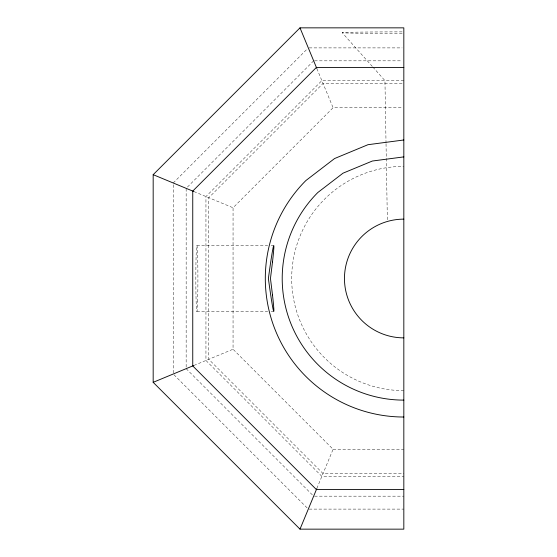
<?xml version="1.0" encoding="UTF-8"?>
<svg xmlns="http://www.w3.org/2000/svg" width="557" height="557" viewBox="0 0 557 557"><rect width="100%" height="100%" fill="white"/><g stroke="black" fill="none" stroke-linecap="round" stroke-linejoin="round"><path stroke-width="0.42" stroke-dasharray="2.79 2.09" d="M316.898 488.357L333.086 449.269L233.056 349.239L233.056 207.761L333.086 107.731L402.098 107.731M173.22 182.981L307.074 49.12M313.661 60.831L186.156 188.336L186.156 367.794M193.968 365.427L233.056 349.239M309.177 47.895L402.091 47.895M314.531 60.831L402.091 60.831M403.825 80.619L321.862 80.619L205.944 196.537L205.944 360.463L321.862 476.381L403.825 476.381M402.084 83.453L323.032 83.453L208.778 197.707L208.778 359.293L323.032 473.547L403.825 473.547M196.872 245.519L267.722 245.519M271.182 245.519L273.772 245.519M196.872 311.481L267.722 311.481M271.182 311.481L273.772 311.481M333.086 449.269L403.825 449.269M314.531 496.169L403.825 496.169M309.177 509.105L403.825 509.105M193.968 191.573L233.056 207.761M186.156 368.664L312.435 494.943M307.074 507.88L173.22 374.019L173.22 183.852M402.119 31.881A61.653 0.801 0 0 0 342.179 32.682L372.236 66.367M372.814 67.014L384.95 80.619L386.022 142.898M316.898 68.643L333.086 107.731M386.036 143.762L387.38 221.609M403.825 390.631A112.131 112.131 0 0 1 291.694 278.5A112.131 112.131 0 0 1 403.825 166.369M402.161 33.483A61.653 0.801 0 0 1 342.179 32.682M197.603 301.831A32.988 1.03 -90 0 0 197.143 246.64A32.988 1.03 -90 0 0 195.876 287.036A32.988 1.03 -90 0 0 197.603 301.831"/><path stroke-width="0.84" d="M272.491 262.013L270.458 278.5L272.491 294.987M300 529.15L153.175 382.325L153.175 174.675L300 27.85L403.825 27.85L403.825 529.15L300 529.15L316.78 488.642M153.175 382.325L193.683 365.545M403.825 139.981L367.975 144.702L334.569 158.543L305.877 180.552A138.519 138.519 0 0 0 403.825 417.019M403.825 156.886L372.348 161.029L343.015 173.178L317.831 192.506A121.614 121.614 0 0 0 403.825 400.114M403.825 67.425L316.397 67.425L192.75 191.072L192.75 365.928L316.397 489.575L403.825 489.575M153.175 174.675L193.683 191.455M300 27.85L316.78 68.358M272.491 262.006A32.807 1.017 -82.5 0 0 272.679 249.926A33.469 1.037 -82.5 0 0 268.397 278.5A33.469 1.037 82.5 0 0 272.679 307.074A32.807 1.017 82.5 0 0 272.491 294.994M403.825 337.862A59.362 59.362 0 0 1 344.463 278.5A59.362 59.362 0 0 1 403.825 219.138"/></g></svg>
